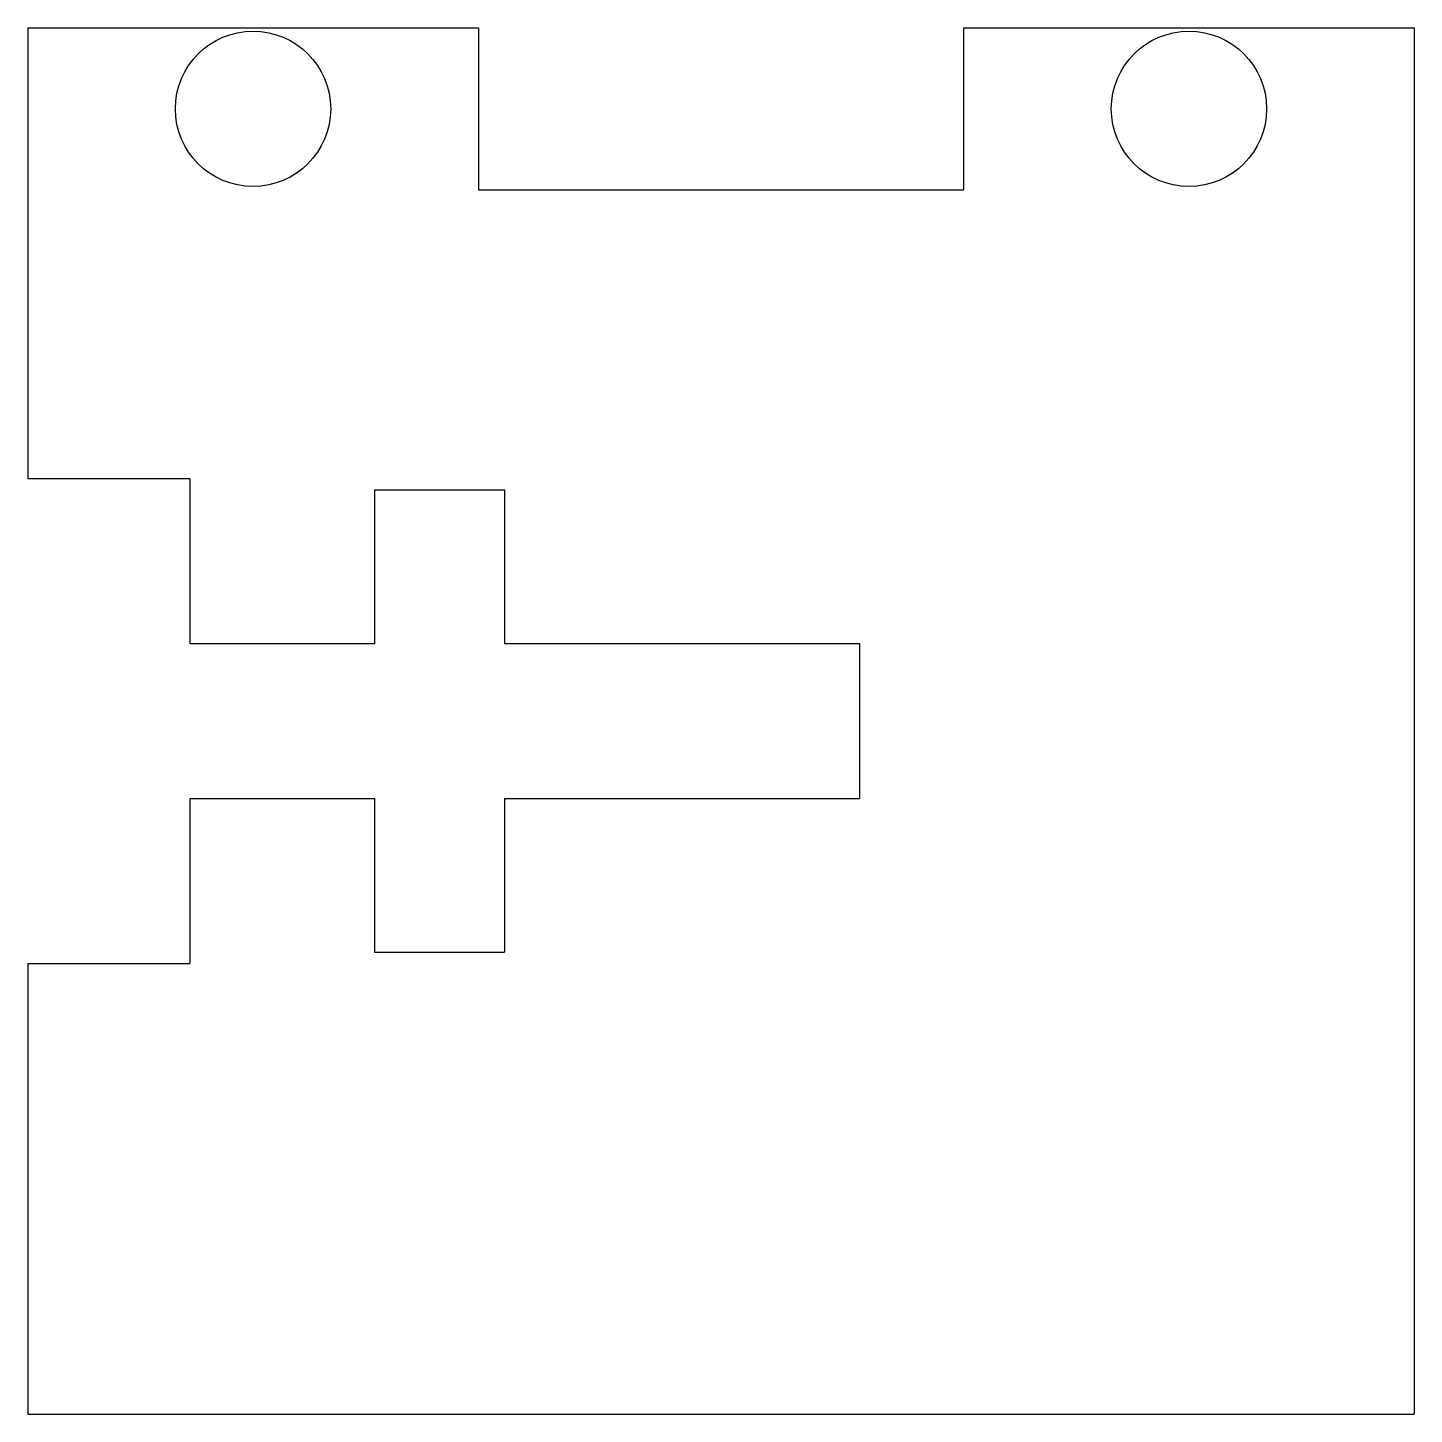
# Model space of a CAD drawing. Extents: x -0.5 to 0.5, y -0.5 to 0.5.
import ezdxf

# ---------------------------------------------------------------- set-up
doc = ezdxf.new("R2010")
doc.units = 0
doc.header["$MEASUREMENT"] = 0
doc.layers.add('MODELSKETCH_VISIBLE', color=7, linetype='CONTINUOUS')

msp = doc.modelspace()

# ---------------------------------------------------------------- linework, layer by layer
at = {"layer": 'MODELSKETCH_VISIBLE'}
for p, q in [((-0.5, 0.5), (-0.5, 0.175)), ((-0.5, 0.5), (-0.175, 0.5)), ((-0.175, 0.5), (-0.175, 0.383)), ((0.175, 0.5), (0.175, 0.383)), ((0.175, 0.5), (0.5, 0.5)), ((0.5, 0.5), (0.5, -0.5)), ((-0.175, 0.383), (0.175, 0.383)), ((-0.5, 0.175), (-0.383, 0.175)), ((-0.383, 0.175), (-0.383, 0.056)), ((-0.25, 0.1667), (-0.25, 0.056)), ((-0.25, 0.1667), (-0.1562, 0.1667)), ((-0.1562, 0.1667), (-0.1562, 0.056)), ((-0.383, 0.056), (-0.25, 0.056)), ((-0.1562, 0.056), (0.1, 0.056)), ((0.1, 0.056), (0.1, -0.056)), ((-0.383, -0.056), (-0.383, -0.175)), ((-0.383, -0.056), (-0.25, -0.056)), ((-0.25, -0.056), (-0.25, -0.1667)), ((-0.1562, -0.056), (0.1, -0.056)), ((-0.1562, -0.056), (-0.1562, -0.1667)), ((-0.25, -0.1667), (-0.1562, -0.1667)), ((-0.5, -0.175), (-0.383, -0.175)), ((-0.5, -0.175), (-0.5, -0.5)), ((-0.5, -0.5), (0.5, -0.5))]:
    msp.add_line(p, q, dxfattribs=at)
for centre in [(-0.3375, 0.4415), (0.3375, 0.4415)]:
    msp.add_circle(centre, 0.056, dxfattribs=at)

doc.saveas('drawing.dxf')
